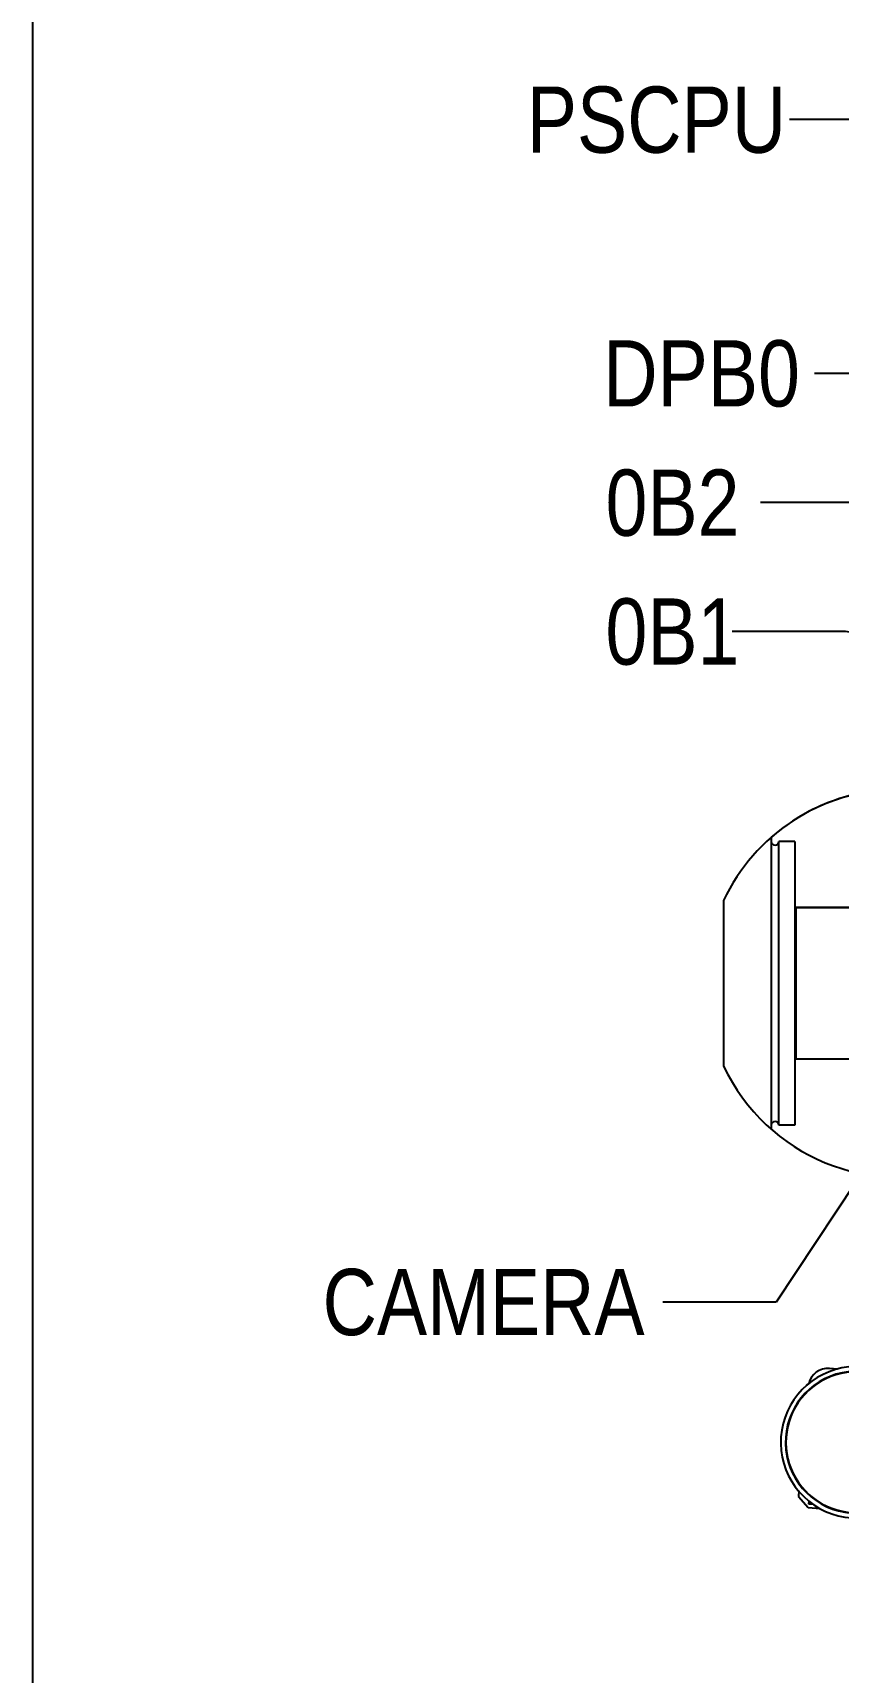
# Model space of a CAD drawing. Header units: millimetres. Extents: x 0 to 594, y 0 to 420.
# Drawn here: x 0 to 42.6, y 192.2 to 278.9 of the extents above; entities that cross this region are included whole.
import ezdxf

# ---------------------------------------------------------------- set-up
doc = ezdxf.new("R2010")
doc.units = ezdxf.units.MM
doc.header["$LTSCALE"] = 32.67
doc.layers.get('0').update_dxf_attribs({"linetype": 'CONTINUOUS'})
for name, color, linetype in [('3_ALL_AXES', 7, 'CONTINUOUS'), ('7_ALL_FEATURES', 7, 'CONTINUOUS'), ('AXIS', 7, 'CONTINUOUS'), ('DCURVE', 7, 'CONTINUOUS'), ('NOTE', 7, 'CONTINUOUS')]:
    doc.layers.add(name, color=color, linetype=linetype)
doc.styles.get("Standard").update_dxf_attribs({"font": 'txt', "width": 0.85})
doc.styles.add('TEXTSTYLE_2', font='txt', dxfattribs={"width": 0.85})
doc.dimstyles.get("Standard").update_dxf_attribs({"dimtxt": 3.5, "dimasz": 3.5, "dimexe": 1.5, "dimexo": 1, "dimtad": 1, "dimtxsty": 'STANDARD', "dimblk": '_FILLED', "dimblk1": '_FILLED', "dimblk2": '_FILLED', "dimcen": 0.09, "dimadec": 0, "dimazin": 0, "dimtol": 1, "dimtp": 0.01, "dimtm": 0.01, "dimtfac": 1, "dimtofl": 0, "dimtmove": 0, "dimatfit": 3, "dimldrblk": '_FILLED', "dimfxl": 1, "dimtolj": 1, "dimarcsym": 0})

# ---------------------------------------------------------------- blocks, each defined once
blk = doc.blocks.new('_FILLED')
at = {"color": 0, "linetype": 'BYBLOCK'}
blk.add_solid([(0, 0), (-1, 0.214), (-1, -0.214)], dxfattribs=at)

msp = doc.modelspace()

# ---------------------------------------------------------------- linework, layer by layer
at = {"color": 7, "linetype": 'CONTINUOUS'}
for p, q in [((0, 0), (0, 420)), ((39.429, 221.131), (39.429, 236.131)), ((40.279, 236.131), (39.429, 236.131)), ((44.029, 232.631), (40.329, 232.631)), ((44.029, 224.631), (40.329, 224.631)), ((41.016, 207.511), (40.875, 207.389)), ((40.485, 201.81), (40.465, 201.519)), ((40.465, 201.519), (40.975, 200.932)), ((40.975, 200.932), (41.614, 200.887))]:
    msp.add_line(p, q, dxfattribs=at)
for centre, start, end in [((39.229, 236.131), 180, 360), ((39.229, 221.131), 0, 180)]:
    msp.add_arc(centre, 0.2, start, end, dxfattribs=at)
at = {"layer": '3_ALL_AXES', "color": 7, "linetype": 'CONTINUOUS'}
for p, q in [((39.029, 236.345), (39.029, 220.918)), ((40.279, 236.131), (39.429, 236.131)), ((40.279, 236.131), (40.279, 221.131)), ((36.51, 233.006), (36.51, 224.256)), ((40.279, 221.131), (39.429, 221.131))]:
    msp.add_line(p, q, dxfattribs=at)
for start, end in [(92.01228, 154.73349), (205.26651, 289.96606)]:
    msp.add_arc((45.779, 228.631), 10.25, start, end, dxfattribs=at)
at = {"layer": '7_ALL_FEATURES', "color": 7, "linetype": 'CONTINUOUS'}
for p, q in [((40.329, 232.631), (40.329, 224.631)), ((40.329, 232.631), (44.029, 232.631)), ((44.029, 224.631), (40.329, 224.631)), ((42.545, 208.244), (42.098, 208.276))]:
    msp.add_line(p, q, dxfattribs=at)
for centre, radius, start, end in [((45.779, 228.631), 10.25, 92.02629, 131.18836), ((40.329, 232.131), 0.5, 90, 95.79555), ((40.329, 225.131), 0.5, 264.20445, 270), ((43.529, 204.381), 3.725, 37.84378, 314.15622), ((42.024, 207.228), 1.05, 86, 166.26361)]:
    msp.add_arc(centre, radius, start, end, dxfattribs=at)
at = {"layer": 'AXIS', "color": 7, "linetype": 'CONTINUOUS'}
for radius, start, end in [(4, 15.80677, 336.19323), (3.75, 17.19494, 334.80506)]:
    msp.add_arc((43.529, 204.381), radius, start, end, dxfattribs=at)
at = {"layer": 'DCURVE', "color": 4, "linetype": 'CONTINUOUS'}
for p, q in [((41.016, 201.119), (41.027, 201.279)), ((41.248, 201.102), (41.016, 201.119))]:
    msp.add_line(p, q, dxfattribs=at)

# ---------------------------------------------------------------- texts
at = {"layer": 'NOTE', "color": 2, "linetype": 'CONTINUOUS', "char_height": 3.5, "attachment_point": 1, "line_spacing_factor": 0.9, "style": 'TEXTSTYLE_2'}
for s, insert, width in [('PSCPU', (26.105, 276.014), 20.825), ('DPB0', (30.149, 262.608), 16.73438), ('0B2', (30.269, 255.777), 12.27187), ('0B1', (30.265, 248.969), 10.04063), ('CAMERA', (15.315, 213.541), 26.96094)]:
    msp.add_mtext(s, dxfattribs=dict(at, insert=insert, width=width))

# ---------------------------------------------------------------- leaders
at = {"layer": 'NOTE', "color": 2, "linetype": 'CONTINUOUS'}
for points in [[(52.027, 260.742), (45.988, 274.264), (39.988, 274.264)], [(52.278, 254.142), (47.306, 260.858), (41.306, 260.858)], [(52.053, 250.777), (44.451, 254.027), (38.451, 254.027)], [(52.478, 245.634), (42.958, 247.219), (36.958, 247.219)], [(48.037, 225.001), (39.289, 211.791), (33.289, 211.791)]]:
    msp.add_leader(points, dimstyle='STANDARD', override={"dimtad": 0, "dimldrblk": 'DOT'}, dxfattribs=at)

doc.saveas('drawing.dxf')
